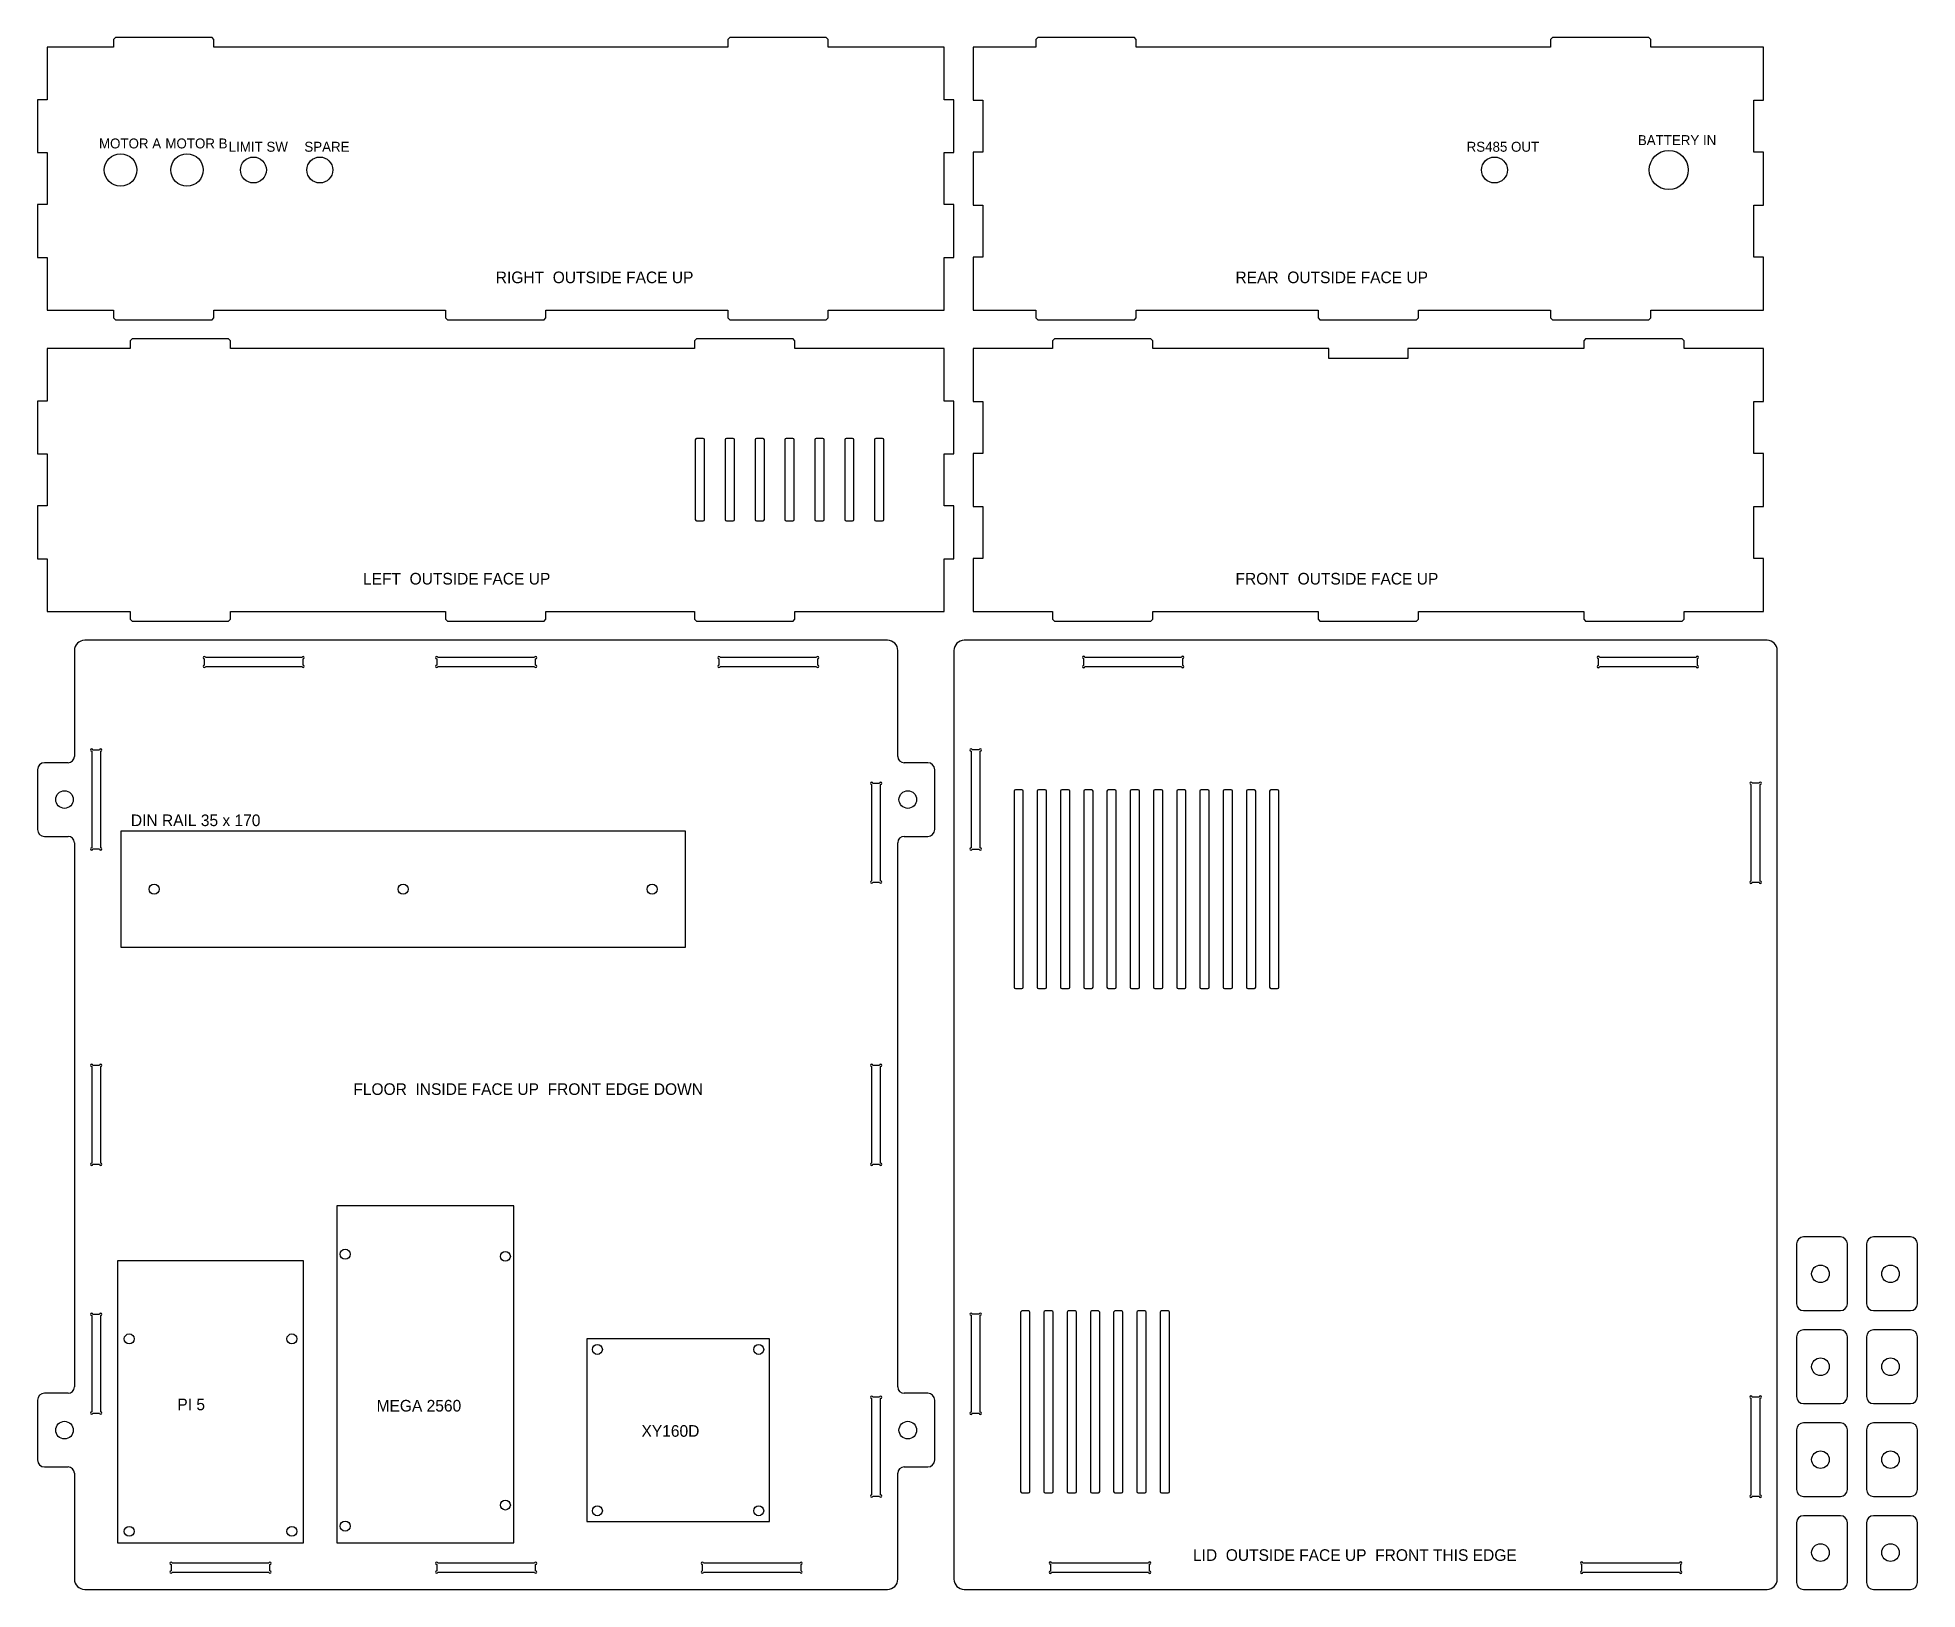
# Model space of a CAD drawing. Header units: millimetres. Extents: x 0 to 566, y 0 to 468.
import ezdxf

# ---------------------------------------------------------------- set-up
doc = ezdxf.new("R2010")
doc.units = ezdxf.units.MM
doc.layers.add('CUT', color=1, linetype='CONTINUOUS')
doc.layers.add('ENGRAVE', color=5, linetype='CONTINUOUS')

msp = doc.modelspace()

# ---------------------------------------------------------------- linework, layer by layer
at = {"layer": 'CUT'}
for p, q in [((22.8, 464.6), (2.8, 464.6)), ((2.8, 464.6), (2.8, 448.775)), ((23.3586, 467.5), (22.8, 466.9414)), ((22.8, 466.9414), (22.8, 464.6)), ((52.4414, 467.5), (23.3586, 467.5)), ((53, 466.9414), (52.4414, 467.5)), ((53, 464.6), (53, 466.9414)), ((207.8, 464.6), (53, 464.6)), ((208.3586, 467.5), (207.8, 466.9414)), ((207.8, 466.9414), (207.8, 464.6)), ((237.4414, 467.5), (208.3586, 467.5)), ((238, 466.9414), (237.4414, 467.5)), ((238, 464.6), (238, 466.9414)), ((273, 464.6), (238, 464.6)), ((273, 448.775), (273, 464.6)), ((300.6, 464.6), (281.7, 464.6)), ((281.7, 464.6), (281.7, 448.625)), ((301.1586, 467.5), (300.6, 466.9414)), ((300.6, 466.9414), (300.6, 464.6)), ((330.2414, 467.5), (301.1586, 467.5)), ((330.8, 466.9414), (330.2414, 467.5)), ((330.8, 464.6), (330.8, 466.9414)), ((455.6, 464.6), (330.8, 464.6)), ((456.1586, 467.5), (455.6, 466.9414)), ((455.6, 466.9414), (455.6, 464.6)), ((485.2414, 467.5), (456.1586, 467.5)), ((485.8, 466.9414), (485.2414, 467.5)), ((485.8, 464.6), (485.8, 466.9414)), ((519.7, 464.6), (485.8, 464.6)), ((519.7, 448.625), (519.7, 464.6)), ((2.8, 448.775), (-0.1, 448.775)), ((-0.1, 448.775), (-0.1, 432.825)), ((275.9, 448.775), (273, 448.775)), ((275.9, 432.825), (275.9, 448.775)), ((281.7, 448.625), (284.6, 448.625)), ((284.6, 448.625), (284.6, 432.975)), ((516.8, 432.975), (516.8, 448.625)), ((516.8, 448.625), (519.7, 448.625)), ((-0.1, 432.825), (2.8, 432.825)), ((2.8, 432.825), (2.8, 417.175)), ((273, 417.175), (273, 432.825)), ((273, 432.825), (275.9, 432.825)), ((284.6, 432.975), (281.7, 432.975)), ((281.7, 432.975), (281.7, 417.025)), ((519.7, 432.975), (516.8, 432.975)), ((519.7, 417.025), (519.7, 432.975)), ((2.8, 417.175), (-0.1, 417.175)), ((-0.1, 417.175), (-0.1, 401.225)), ((275.9, 417.175), (273, 417.175)), ((275.9, 401.225), (275.9, 417.175)), ((281.7, 417.025), (284.6, 417.025)), ((284.6, 417.025), (284.6, 401.375)), ((516.8, 401.375), (516.8, 417.025)), ((516.8, 417.025), (519.7, 417.025)), ((-0.1, 401.225), (2.8, 401.225)), ((2.8, 401.225), (2.8, 385.4)), ((273, 385.4), (273, 401.225)), ((273, 401.225), (275.9, 401.225)), ((284.6, 401.375), (281.7, 401.375)), ((281.7, 401.375), (281.7, 385.4)), ((519.7, 401.375), (516.8, 401.375)), ((519.7, 385.4), (519.7, 401.375)), ((2.8, 385.4), (22.8, 385.4)), ((22.8, 385.4), (22.8, 383.0586)), ((53, 383.0586), (53, 385.4)), ((53, 385.4), (122.8, 385.4)), ((122.8, 385.4), (122.8, 383.0586)), ((153, 383.0586), (153, 385.4)), ((153, 385.4), (207.8, 385.4)), ((207.8, 385.4), (207.8, 383.0586)), ((238, 383.0586), (238, 385.4)), ((238, 385.4), (273, 385.4)), ((281.7, 385.4), (300.6, 385.4)), ((300.6, 385.4), (300.6, 383.0586)), ((330.8, 383.0586), (330.8, 385.4)), ((330.8, 385.4), (385.6, 385.4)), ((385.6, 385.4), (385.6, 383.0586)), ((415.8, 383.0586), (415.8, 385.4)), ((415.8, 385.4), (455.6, 385.4)), ((455.6, 385.4), (455.6, 383.0586)), ((485.8, 383.0586), (485.8, 385.4)), ((485.8, 385.4), (519.7, 385.4)), ((22.8, 383.0586), (23.3586, 382.5)), ((23.3586, 382.5), (52.4414, 382.5)), ((52.4414, 382.5), (53, 383.0586)), ((122.8, 383.0586), (123.3586, 382.5)), ((123.3586, 382.5), (152.4414, 382.5)), ((152.4414, 382.5), (153, 383.0586)), ((207.8, 383.0586), (208.3586, 382.5)), ((208.3586, 382.5), (237.4414, 382.5)), ((237.4414, 382.5), (238, 383.0586)), ((300.6, 383.0586), (301.1586, 382.5)), ((301.1586, 382.5), (330.2414, 382.5)), ((330.2414, 382.5), (330.8, 383.0586)), ((385.6, 383.0586), (386.1586, 382.5)), ((386.1586, 382.5), (415.2414, 382.5)), ((415.2414, 382.5), (415.8, 383.0586)), ((455.6, 383.0586), (456.1586, 382.5)), ((456.1586, 382.5), (485.2414, 382.5)), ((485.2414, 382.5), (485.8, 383.0586)), ((27.8, 373.8), (2.8, 373.8)), ((2.8, 373.8), (2.8, 357.975)), ((28.3586, 376.7), (27.8, 376.1414)), ((27.8, 376.1414), (27.8, 373.8)), ((57.4414, 376.7), (28.3586, 376.7)), ((58, 376.1414), (57.4414, 376.7)), ((58, 373.8), (58, 376.1414)), ((197.8, 373.8), (58, 373.8)), ((198.3586, 376.7), (197.8, 376.1414)), ((197.8, 376.1414), (197.8, 373.8)), ((227.4414, 376.7), (198.3586, 376.7)), ((228, 376.1414), (227.4414, 376.7)), ((228, 373.8), (228, 376.1414)), ((273, 373.8), (228, 373.8)), ((273, 357.975), (273, 373.8)), ((305.6, 373.8), (281.7, 373.8)), ((281.7, 373.8), (281.7, 357.825)), ((306.1586, 376.7), (305.6, 376.1414)), ((305.6, 376.1414), (305.6, 373.8)), ((335.2414, 376.7), (306.1586, 376.7)), ((335.8, 376.1414), (335.2414, 376.7)), ((335.8, 373.8), (335.8, 376.1414)), ((388.8, 373.8), (335.8, 373.8)), ((388.8, 370.8), (388.8, 373.8)), ((465.6, 373.8), (412.6, 373.8)), ((412.6, 373.8), (412.6, 370.8)), ((466.1586, 376.7), (465.6, 376.1414)), ((465.6, 376.1414), (465.6, 373.8)), ((495.2414, 376.7), (466.1586, 376.7)), ((495.8, 376.1414), (495.2414, 376.7)), ((495.8, 373.8), (495.8, 376.1414)), ((519.7, 373.8), (495.8, 373.8)), ((519.7, 357.825), (519.7, 373.8)), ((412.6, 370.8), (388.8, 370.8)), ((2.8, 357.975), (-0.1, 357.975)), ((-0.1, 357.975), (-0.1, 342.025)), ((275.9, 357.975), (273, 357.975)), ((275.9, 342.025), (275.9, 357.975)), ((281.7, 357.825), (284.6, 357.825)), ((284.6, 357.825), (284.6, 342.175)), ((516.8, 342.175), (516.8, 357.825)), ((516.8, 357.825), (519.7, 357.825)), ((198, 346.3), (198, 322.3)), ((200.4, 346.7), (198.4, 346.7)), ((200.8, 322.3), (200.8, 346.3)), ((207, 346.3), (207, 322.3)), ((209.4, 346.7), (207.4, 346.7)), ((209.8, 322.3), (209.8, 346.3)), ((216, 346.3), (216, 322.3)), ((218.4, 346.7), (216.4, 346.7)), ((218.8, 322.3), (218.8, 346.3)), ((225, 346.3), (225, 322.3)), ((227.4, 346.7), (225.4, 346.7)), ((227.8, 322.3), (227.8, 346.3)), ((234, 346.3), (234, 322.3)), ((236.4, 346.7), (234.4, 346.7)), ((236.8, 322.3), (236.8, 346.3)), ((243, 346.3), (243, 322.3)), ((245.4, 346.7), (243.4, 346.7)), ((245.8, 322.3), (245.8, 346.3)), ((252, 346.3), (252, 322.3)), ((254.4, 346.7), (252.4, 346.7)), ((254.8, 322.3), (254.8, 346.3)), ((-0.1, 342.025), (2.8, 342.025)), ((2.8, 342.025), (2.8, 326.375)), ((273, 326.375), (273, 342.025)), ((273, 342.025), (275.9, 342.025)), ((284.6, 342.175), (281.7, 342.175)), ((281.7, 342.175), (281.7, 326.225)), ((519.7, 342.175), (516.8, 342.175)), ((519.7, 326.225), (519.7, 342.175)), ((2.8, 326.375), (-0.1, 326.375)), ((-0.1, 326.375), (-0.1, 310.425)), ((275.9, 326.375), (273, 326.375)), ((275.9, 310.425), (275.9, 326.375)), ((281.7, 326.225), (284.6, 326.225)), ((284.6, 326.225), (284.6, 310.575)), ((516.8, 310.575), (516.8, 326.225)), ((516.8, 326.225), (519.7, 326.225)), ((198.4, 321.9), (200.4, 321.9)), ((207.4, 321.9), (209.4, 321.9)), ((216.4, 321.9), (218.4, 321.9)), ((225.4, 321.9), (227.4, 321.9)), ((234.4, 321.9), (236.4, 321.9)), ((243.4, 321.9), (245.4, 321.9)), ((252.4, 321.9), (254.4, 321.9)), ((-0.1, 310.425), (2.8, 310.425)), ((2.8, 310.425), (2.8, 294.6)), ((273, 294.6), (273, 310.425)), ((273, 310.425), (275.9, 310.425)), ((284.6, 310.575), (281.7, 310.575)), ((281.7, 310.575), (281.7, 294.6)), ((519.7, 310.575), (516.8, 310.575)), ((519.7, 294.6), (519.7, 310.575)), ((2.8, 294.6), (27.8, 294.6)), ((27.8, 294.6), (27.8, 292.2586)), ((58, 292.2586), (58, 294.6)), ((58, 294.6), (122.8, 294.6)), ((122.8, 294.6), (122.8, 292.2586)), ((153, 292.2586), (153, 294.6)), ((153, 294.6), (197.8, 294.6)), ((197.8, 294.6), (197.8, 292.2586)), ((228, 292.2586), (228, 294.6)), ((228, 294.6), (273, 294.6)), ((281.7, 294.6), (305.6, 294.6)), ((305.6, 294.6), (305.6, 292.2586)), ((335.8, 292.2586), (335.8, 294.6)), ((335.8, 294.6), (385.6, 294.6)), ((385.6, 294.6), (385.6, 292.2586)), ((415.8, 292.2586), (415.8, 294.6)), ((415.8, 294.6), (465.6, 294.6)), ((465.6, 294.6), (465.6, 292.2586)), ((495.8, 292.2586), (495.8, 294.6)), ((495.8, 294.6), (519.7, 294.6)), ((27.8, 292.2586), (28.3586, 291.7)), ((28.3586, 291.7), (57.4414, 291.7)), ((57.4414, 291.7), (58, 292.2586)), ((122.8, 292.2586), (123.3586, 291.7)), ((123.3586, 291.7), (152.4414, 291.7)), ((152.4414, 291.7), (153, 292.2586)), ((197.8, 292.2586), (198.3586, 291.7)), ((198.3586, 291.7), (227.4414, 291.7)), ((227.4414, 291.7), (228, 292.2586)), ((305.6, 292.2586), (306.1586, 291.7)), ((306.1586, 291.7), (335.2414, 291.7)), ((335.2414, 291.7), (335.8, 292.2586)), ((385.6, 292.2586), (386.1586, 291.7)), ((386.1586, 291.7), (415.2414, 291.7)), ((415.2414, 291.7), (415.8, 292.2586)), ((465.6, 292.2586), (466.1586, 291.7)), ((466.1586, 291.7), (495.2414, 291.7)), ((495.2414, 291.7), (495.8, 292.2586)), ((255.9, 285.9), (14.1, 285.9)), ((520.8, 285.9), (279, 285.9)), ((11, 282.8), (11, 250.9)), ((50.1125, 280.35), (50.1125, 278.35)), ((79.5375, 280.7), (50.4625, 280.7)), ((50.4625, 278), (79.5375, 278)), ((79.8875, 278.35), (79.8875, 280.35)), ((120.1125, 280.35), (120.1125, 278.35)), ((149.5375, 280.7), (120.4625, 280.7)), ((120.4625, 278), (149.5375, 278)), ((149.8875, 278.35), (149.8875, 280.35)), ((205.1125, 280.35), (205.1125, 278.35)), ((234.5375, 280.7), (205.4625, 280.7)), ((205.4625, 278), (234.5375, 278)), ((234.8875, 278.35), (234.8875, 280.35)), ((259, 250.9), (259, 282.8)), ((275.9, 282.8), (275.9, 3)), ((314.9625, 280.4), (314.9625, 278.3)), ((344.4875, 280.75), (315.3125, 280.75)), ((315.3125, 277.95), (344.4875, 277.95)), ((344.8375, 278.3), (344.8375, 280.4)), ((469.9625, 280.4), (469.9625, 278.3)), ((499.4875, 280.75), (470.3125, 280.75)), ((470.3125, 277.95), (499.4875, 277.95)), ((499.8375, 278.3), (499.8375, 280.4)), ((523.9, 3), (523.9, 282.8)), ((16.2, 252.4375), (16.2, 223.3625)), ((18.55, 252.7875), (16.55, 252.7875)), ((18.9, 223.3625), (18.9, 252.4375)), ((281.05, 252.4875), (281.05, 223.3125)), ((283.5, 252.8375), (281.4, 252.8375)), ((283.85, 223.3125), (283.85, 252.4875)), ((-0.1, 246.9), (-0.1, 228.9)), ((9.1, 249), (2, 249)), ((268, 249), (260.9, 249)), ((270.1, 228.9), (270.1, 246.9)), ((251.1, 242.4375), (251.1, 213.3625)), ((253.45, 242.7875), (251.45, 242.7875)), ((253.8, 213.3625), (253.8, 242.4375)), ((294, 240.4), (294, 181.4)), ((296.4, 240.8), (294.4, 240.8)), ((296.8, 181.4), (296.8, 240.4)), ((301, 240.4), (301, 181.4)), ((303.4, 240.8), (301.4, 240.8)), ((303.8, 181.4), (303.8, 240.4)), ((308, 240.4), (308, 181.4)), ((310.4, 240.8), (308.4, 240.8)), ((310.8, 181.4), (310.8, 240.4)), ((315, 240.4), (315, 181.4)), ((317.4, 240.8), (315.4, 240.8)), ((317.8, 181.4), (317.8, 240.4)), ((322, 240.4), (322, 181.4)), ((324.4, 240.8), (322.4, 240.8)), ((324.8, 181.4), (324.8, 240.4)), ((329, 240.4), (329, 181.4)), ((331.4, 240.8), (329.4, 240.8)), ((331.8, 181.4), (331.8, 240.4)), ((336, 240.4), (336, 181.4)), ((338.4, 240.8), (336.4, 240.8)), ((338.8, 181.4), (338.8, 240.4)), ((343, 240.4), (343, 181.4)), ((345.4, 240.8), (343.4, 240.8)), ((345.8, 181.4), (345.8, 240.4)), ((350, 240.4), (350, 181.4)), ((352.4, 240.8), (350.4, 240.8)), ((352.8, 181.4), (352.8, 240.4)), ((357, 240.4), (357, 181.4)), ((359.4, 240.8), (357.4, 240.8)), ((359.8, 181.4), (359.8, 240.4)), ((364, 240.4), (364, 181.4)), ((366.4, 240.8), (364.4, 240.8)), ((366.8, 181.4), (366.8, 240.4)), ((371, 240.4), (371, 181.4)), ((373.4, 240.8), (371.4, 240.8)), ((373.8, 181.4), (373.8, 240.4)), ((515.95, 242.4875), (515.95, 213.3125)), ((518.4, 242.8375), (516.3, 242.8375)), ((518.75, 213.3125), (518.75, 242.4875)), ((2, 226.8), (9.1, 226.8)), ((260.9, 226.8), (268, 226.8)), ((11, 224.9), (11, 60.9)), ((16.55, 223.0125), (18.55, 223.0125)), ((259, 60.9), (259, 224.9)), ((281.4, 222.9625), (283.5, 222.9625)), ((251.45, 213.0125), (253.45, 213.0125)), ((516.3, 212.9625), (518.4, 212.9625)), ((294.4, 181), (296.4, 181)), ((301.4, 181), (303.4, 181)), ((308.4, 181), (310.4, 181)), ((315.4, 181), (317.4, 181)), ((322.4, 181), (324.4, 181)), ((329.4, 181), (331.4, 181)), ((336.4, 181), (338.4, 181)), ((343.4, 181), (345.4, 181)), ((350.4, 181), (352.4, 181)), ((357.4, 181), (359.4, 181)), ((364.4, 181), (366.4, 181)), ((371.4, 181), (373.4, 181)), ((16.2, 157.4375), (16.2, 128.3625)), ((18.55, 157.7875), (16.55, 157.7875)), ((18.9, 128.3625), (18.9, 157.4375)), ((251.1, 157.4375), (251.1, 128.3625)), ((253.45, 157.7875), (251.45, 157.7875)), ((253.8, 128.3625), (253.8, 157.4375)), ((16.55, 128.0125), (18.55, 128.0125)), ((251.45, 128.0125), (253.45, 128.0125)), ((529.7, 104), (529.7, 86)), ((542.9, 106.1), (531.8, 106.1)), ((545, 86), (545, 104)), ((550.8, 104), (550.8, 86)), ((564, 106.1), (552.9, 106.1)), ((566.1, 86), (566.1, 104)), ((16.2, 82.4375), (16.2, 53.3625)), ((18.55, 82.7875), (16.55, 82.7875)), ((18.9, 53.3625), (18.9, 82.4375)), ((281.05, 82.4875), (281.05, 53.3125)), ((283.5, 82.8375), (281.4, 82.8375)), ((283.85, 53.3125), (283.85, 82.4875)), ((296, 83.4), (296, 29.4)), ((298.4, 83.8), (296.4, 83.8)), ((298.8, 29.4), (298.8, 83.4)), ((303, 83.4), (303, 29.4)), ((305.4, 83.8), (303.4, 83.8)), ((305.8, 29.4), (305.8, 83.4)), ((310, 83.4), (310, 29.4)), ((312.4, 83.8), (310.4, 83.8)), ((312.8, 29.4), (312.8, 83.4)), ((317, 83.4), (317, 29.4)), ((319.4, 83.8), (317.4, 83.8)), ((319.8, 29.4), (319.8, 83.4)), ((324, 83.4), (324, 29.4)), ((326.4, 83.8), (324.4, 83.8)), ((326.8, 29.4), (326.8, 83.4)), ((331, 83.4), (331, 29.4)), ((333.4, 83.8), (331.4, 83.8)), ((333.8, 29.4), (333.8, 83.4)), ((338, 83.4), (338, 29.4)), ((340.4, 83.8), (338.4, 83.8)), ((340.8, 29.4), (340.8, 83.4)), ((531.8, 83.9), (542.9, 83.9)), ((552.9, 83.9), (564, 83.9)), ((529.7, 76), (529.7, 58)), ((542.9, 78.1), (531.8, 78.1)), ((545, 58), (545, 76)), ((550.8, 76), (550.8, 58)), ((564, 78.1), (552.9, 78.1)), ((566.1, 58), (566.1, 76)), ((-0.1, 56.9), (-0.1, 38.9)), ((9.1, 59), (2, 59)), ((251.1, 57.4375), (251.1, 28.3625)), ((253.45, 57.7875), (251.45, 57.7875)), ((253.8, 28.3625), (253.8, 57.4375)), ((268, 59), (260.9, 59)), ((270.1, 38.9), (270.1, 56.9)), ((515.95, 57.4875), (515.95, 28.3125)), ((518.4, 57.8375), (516.3, 57.8375)), ((518.75, 28.3125), (518.75, 57.4875)), ((16.55, 53.0125), (18.55, 53.0125)), ((281.4, 52.9625), (283.5, 52.9625)), ((531.8, 55.9), (542.9, 55.9)), ((552.9, 55.9), (564, 55.9)), ((529.7, 48), (529.7, 30)), ((542.9, 50.1), (531.8, 50.1)), ((545, 30), (545, 48)), ((550.8, 48), (550.8, 30)), ((564, 50.1), (552.9, 50.1)), ((566.1, 30), (566.1, 48)), ((2, 36.8), (9.1, 36.8)), ((11, 34.9), (11, 3)), ((259, 3), (259, 34.9)), ((260.9, 36.8), (268, 36.8)), ((296.4, 29), (298.4, 29)), ((303.4, 29), (305.4, 29)), ((310.4, 29), (312.4, 29)), ((317.4, 29), (319.4, 29)), ((324.4, 29), (326.4, 29)), ((331.4, 29), (333.4, 29)), ((338.4, 29), (340.4, 29)), ((251.45, 28.0125), (253.45, 28.0125)), ((516.3, 27.9625), (518.4, 27.9625)), ((531.8, 27.9), (542.9, 27.9)), ((552.9, 27.9), (564, 27.9)), ((529.7, 20), (529.7, 2)), ((542.9, 22.1), (531.8, 22.1)), ((545, 2), (545, 20)), ((550.8, 20), (550.8, 2)), ((564, 22.1), (552.9, 22.1)), ((566.1, 2), (566.1, 20)), ((40.1125, 7.45), (40.1125, 5.45)), ((69.5375, 7.8), (40.4625, 7.8)), ((69.8875, 5.45), (69.8875, 7.45)), ((120.1125, 7.45), (120.1125, 5.45)), ((149.5375, 7.8), (120.4625, 7.8)), ((149.8875, 5.45), (149.8875, 7.45)), ((200.1125, 7.45), (200.1125, 5.45)), ((229.5375, 7.8), (200.4625, 7.8)), ((229.8875, 5.45), (229.8875, 7.45)), ((304.9625, 7.5), (304.9625, 5.4)), ((334.4875, 7.85), (305.3125, 7.85)), ((334.8375, 5.4), (334.8375, 7.5)), ((464.9625, 7.5), (464.9625, 5.4)), ((494.4875, 7.85), (465.3125, 7.85)), ((494.8375, 5.4), (494.8375, 7.5)), ((40.4625, 5.1), (69.5375, 5.1)), ((120.4625, 5.1), (149.5375, 5.1)), ((200.4625, 5.1), (229.5375, 5.1)), ((305.3125, 5.05), (334.4875, 5.05)), ((465.3125, 5.05), (494.4875, 5.05)), ((14.1, -0.1), (255.9, -0.1)), ((279, -0.1), (520.8, -0.1)), ((531.8, -0.1), (542.9, -0.1)), ((552.9, -0.1), (564, -0.1))]:
    msp.add_line(p, q, dxfattribs=at)
for centre, radius in [((24.9, 427.6), 4.9), ((44.9, 427.6), 4.9), ((64.9, 427.6), 3.9), ((84.9, 427.6), 3.9), ((438.7, 427.6), 3.9), ((491.2, 427.6), 5.9), ((8, 237.9), 2.65), ((262, 237.9), 2.65), ((35, 210.9), 1.5), ((110, 210.9), 1.5), ((185, 210.9), 1.5), ((92.54, 100.9), 1.5), ((140.8, 100.26), 1.5), ((536.9, 95), 2.65), ((558, 95), 2.65), ((27.5, 75.4), 1.5), ((76.5, 75.4), 1.5), ((168.5, 72.2), 1.5), ((217.1, 72.2), 1.5), ((536.9, 67), 2.65), ((558, 67), 2.65), ((8, 47.9), 2.65), ((262, 47.9), 2.65), ((536.9, 39), 2.65), ((558, 39), 2.65), ((140.8, 25.33), 1.5), ((168.5, 23.6), 1.5), ((217.1, 23.6), 1.5), ((27.5, 17.4), 1.5), ((76.5, 17.4), 1.5), ((92.54, 18.98), 1.5), ((536.9, 11), 2.65), ((558, 11), 2.65)]:
    msp.add_circle(centre, radius, dxfattribs=at)
for centre, radius, start, end in [((198.4, 346.3), 0.4, 90, 180), ((200.4, 346.3), 0.4, 0, 90), ((207.4, 346.3), 0.4, 90, 180), ((209.4, 346.3), 0.4, 0, 90), ((216.4, 346.3), 0.4, 90, 180), ((218.4, 346.3), 0.4, 0, 90), ((225.4, 346.3), 0.4, 90, 180), ((227.4, 346.3), 0.4, 0, 90), ((234.4, 346.3), 0.4, 90, 180), ((236.4, 346.3), 0.4, 0, 90), ((243.4, 346.3), 0.4, 90, 180), ((245.4, 346.3), 0.4, 0, 90), ((252.4, 346.3), 0.4, 90, 180), ((254.4, 346.3), 0.4, 0, 90), ((198.4, 322.3), 0.4, 180, 270), ((200.4, 322.3), 0.4, 270, 0), ((207.4, 322.3), 0.4, 180, 270), ((209.4, 322.3), 0.4, 270, 0), ((216.4, 322.3), 0.4, 180, 270), ((218.4, 322.3), 0.4, 270, 0), ((225.4, 322.3), 0.4, 180, 270), ((227.4, 322.3), 0.4, 270, 0), ((234.4, 322.3), 0.4, 180, 270), ((236.4, 322.3), 0.4, 270, 0), ((243.4, 322.3), 0.4, 180, 270), ((245.4, 322.3), 0.4, 270, 0), ((252.4, 322.3), 0.4, 180, 270), ((254.4, 322.3), 0.4, 270, 0), ((14.1, 282.8), 3.1, 90, 180), ((255.9, 282.8), 3.1, 0, 90), ((279, 282.8), 3.1, 90, 180), ((520.8, 282.8), 3.1, 0, 90), ((50.1125, 280.7), 0.35, 0, 270), ((50.1125, 278), 0.35, 90, 0), ((79.8875, 280.7), 0.35, 270, 180), ((79.8875, 278), 0.35, 180, 90), ((120.1125, 280.7), 0.35, 0, 270), ((120.1125, 278), 0.35, 90, 0), ((149.8875, 280.7), 0.35, 270, 180), ((149.8875, 278), 0.35, 180, 90), ((205.1125, 280.7), 0.35, 0, 270), ((205.1125, 278), 0.35, 90, 0), ((234.8875, 280.7), 0.35, 270, 180), ((234.8875, 278), 0.35, 180, 90), ((314.9625, 280.75), 0.35, 0, 270), ((314.9625, 277.95), 0.35, 90, 0), ((344.8375, 280.75), 0.35, 270, 180), ((344.8375, 277.95), 0.35, 180, 90), ((469.9625, 280.75), 0.35, 0, 270), ((469.9625, 277.95), 0.35, 90, 0), ((499.8375, 280.75), 0.35, 270, 180), ((499.8375, 277.95), 0.35, 180, 90), ((9.1, 250.9), 1.9, 270, 0), ((16.2, 252.7875), 0.35, 0, 270), ((18.9, 252.7875), 0.35, 270, 180), ((260.9, 250.9), 1.9, 180, 270), ((281.05, 252.8375), 0.35, 0, 270), ((283.85, 252.8375), 0.35, 270, 180), ((2, 246.9), 2.1, 90, 180), ((268, 246.9), 2.1, 0, 90), ((251.1, 242.7875), 0.35, 0, 270), ((253.8, 242.7875), 0.35, 270, 180), ((294.4, 240.4), 0.4, 90, 180), ((296.4, 240.4), 0.4, 0, 90), ((301.4, 240.4), 0.4, 90, 180), ((303.4, 240.4), 0.4, 0, 90), ((308.4, 240.4), 0.4, 90, 180), ((310.4, 240.4), 0.4, 0, 90), ((315.4, 240.4), 0.4, 90, 180), ((317.4, 240.4), 0.4, 0, 90), ((322.4, 240.4), 0.4, 90, 180), ((324.4, 240.4), 0.4, 0, 90), ((329.4, 240.4), 0.4, 90, 180), ((331.4, 240.4), 0.4, 0, 90), ((336.4, 240.4), 0.4, 90, 180), ((338.4, 240.4), 0.4, 0, 90), ((343.4, 240.4), 0.4, 90, 180), ((345.4, 240.4), 0.4, 0, 90), ((350.4, 240.4), 0.4, 90, 180), ((352.4, 240.4), 0.4, 0, 90), ((357.4, 240.4), 0.4, 90, 180), ((359.4, 240.4), 0.4, 0, 90), ((364.4, 240.4), 0.4, 90, 180), ((366.4, 240.4), 0.4, 0, 90), ((371.4, 240.4), 0.4, 90, 180), ((373.4, 240.4), 0.4, 0, 90), ((515.95, 242.8375), 0.35, 0, 270), ((518.75, 242.8375), 0.35, 270, 180), ((2, 228.9), 2.1, 180, 270), ((9.1, 224.9), 1.9, 0, 90), ((260.9, 224.9), 1.9, 90, 180), ((268, 228.9), 2.1, 270, 0), ((16.2, 223.0125), 0.35, 90, 0), ((18.9, 223.0125), 0.35, 180, 90), ((281.05, 222.9625), 0.35, 90, 0), ((283.85, 222.9625), 0.35, 180, 90), ((251.1, 213.0125), 0.35, 90, 0), ((253.8, 213.0125), 0.35, 180, 90), ((515.95, 212.9625), 0.35, 90, 0), ((518.75, 212.9625), 0.35, 180, 90), ((294.4, 181.4), 0.4, 180, 270), ((296.4, 181.4), 0.4, 270, 0), ((301.4, 181.4), 0.4, 180, 270), ((303.4, 181.4), 0.4, 270, 0), ((308.4, 181.4), 0.4, 180, 270), ((310.4, 181.4), 0.4, 270, 0), ((315.4, 181.4), 0.4, 180, 270), ((317.4, 181.4), 0.4, 270, 0), ((322.4, 181.4), 0.4, 180, 270), ((324.4, 181.4), 0.4, 270, 0), ((329.4, 181.4), 0.4, 180, 270), ((331.4, 181.4), 0.4, 270, 0), ((336.4, 181.4), 0.4, 180, 270), ((338.4, 181.4), 0.4, 270, 0), ((343.4, 181.4), 0.4, 180, 270), ((345.4, 181.4), 0.4, 270, 0), ((350.4, 181.4), 0.4, 180, 270), ((352.4, 181.4), 0.4, 270, 0), ((357.4, 181.4), 0.4, 180, 270), ((359.4, 181.4), 0.4, 270, 0), ((364.4, 181.4), 0.4, 180, 270), ((366.4, 181.4), 0.4, 270, 0), ((371.4, 181.4), 0.4, 180, 270), ((373.4, 181.4), 0.4, 270, 0), ((16.2, 157.7875), 0.35, 0, 270), ((18.9, 157.7875), 0.35, 270, 180), ((251.1, 157.7875), 0.35, 0, 270), ((253.8, 157.7875), 0.35, 270, 180), ((16.2, 128.0125), 0.35, 90, 0), ((18.9, 128.0125), 0.35, 180, 90), ((251.1, 128.0125), 0.35, 90, 0), ((253.8, 128.0125), 0.35, 180, 90), ((531.8, 104), 2.1, 90, 180), ((542.9, 104), 2.1, 0, 90), ((552.9, 104), 2.1, 90, 180), ((564, 104), 2.1, 0, 90), ((531.8, 86), 2.1, 180, 270), ((542.9, 86), 2.1, 270, 360), ((552.9, 86), 2.1, 180, 270), ((564, 86), 2.1, 270, 360), ((16.2, 82.7875), 0.35, 0, 270), ((18.9, 82.7875), 0.35, 270, 180), ((281.05, 82.8375), 0.35, 0, 270), ((283.85, 82.8375), 0.35, 270, 180), ((296.4, 83.4), 0.4, 90, 180), ((298.4, 83.4), 0.4, 0, 90), ((303.4, 83.4), 0.4, 90, 180), ((305.4, 83.4), 0.4, 0, 90), ((310.4, 83.4), 0.4, 90, 180), ((312.4, 83.4), 0.4, 0, 90), ((317.4, 83.4), 0.4, 90, 180), ((319.4, 83.4), 0.4, 0, 90), ((324.4, 83.4), 0.4, 90, 180), ((326.4, 83.4), 0.4, 0, 90), ((331.4, 83.4), 0.4, 90, 180), ((333.4, 83.4), 0.4, 0, 90), ((338.4, 83.4), 0.4, 90, 180), ((340.4, 83.4), 0.4, 0, 90), ((531.8, 76), 2.1, 90, 180), ((542.9, 76), 2.1, 0, 90), ((552.9, 76), 2.1, 90, 180), ((564, 76), 2.1, 0, 90), ((2, 56.9), 2.1, 90, 180), ((9.1, 60.9), 1.9, 270, 0), ((251.1, 57.7875), 0.35, 0, 270), ((253.8, 57.7875), 0.35, 270, 180), ((260.9, 60.9), 1.9, 180, 270), ((268, 56.9), 2.1, 0, 90), ((515.95, 57.8375), 0.35, 0, 270), ((518.75, 57.8375), 0.35, 270, 180), ((531.8, 58), 2.1, 180, 270), ((542.9, 58), 2.1, 270, 360), ((552.9, 58), 2.1, 180, 270), ((564, 58), 2.1, 270, 360), ((16.2, 53.0125), 0.35, 90, 0), ((18.9, 53.0125), 0.35, 180, 90), ((281.05, 52.9625), 0.35, 90, 0), ((283.85, 52.9625), 0.35, 180, 90), ((531.8, 48), 2.1, 90, 180), ((542.9, 48), 2.1, 0, 90), ((552.9, 48), 2.1, 90, 180), ((564, 48), 2.1, 0, 90), ((2, 38.9), 2.1, 180, 270), ((9.1, 34.9), 1.9, 0, 90), ((260.9, 34.9), 1.9, 90, 180), ((268, 38.9), 2.1, 270, 0), ((251.1, 28.0125), 0.35, 90, 0), ((253.8, 28.0125), 0.35, 180, 90), ((296.4, 29.4), 0.4, 180, 270), ((298.4, 29.4), 0.4, 270, 0), ((303.4, 29.4), 0.4, 180, 270), ((305.4, 29.4), 0.4, 270, 0), ((310.4, 29.4), 0.4, 180, 270), ((312.4, 29.4), 0.4, 270, 0), ((317.4, 29.4), 0.4, 180, 270), ((319.4, 29.4), 0.4, 270, 0), ((324.4, 29.4), 0.4, 180, 270), ((326.4, 29.4), 0.4, 270, 0), ((331.4, 29.4), 0.4, 180, 270), ((333.4, 29.4), 0.4, 270, 0), ((338.4, 29.4), 0.4, 180, 270), ((340.4, 29.4), 0.4, 270, 0), ((515.95, 27.9625), 0.35, 90, 0), ((518.75, 27.9625), 0.35, 180, 90), ((531.8, 30), 2.1, 180, 270), ((542.9, 30), 2.1, 270, 360), ((552.9, 30), 2.1, 180, 270), ((564, 30), 2.1, 270, 360), ((531.8, 20), 2.1, 90, 180), ((542.9, 20), 2.1, 0, 90), ((552.9, 20), 2.1, 90, 180), ((564, 20), 2.1, 0, 90), ((40.1125, 7.8), 0.35, 0, 270), ((69.8875, 7.8), 0.35, 270, 180), ((120.1125, 7.8), 0.35, 0, 270), ((149.8875, 7.8), 0.35, 270, 180), ((200.1125, 7.8), 0.35, 0, 270), ((229.8875, 7.8), 0.35, 270, 180), ((304.9625, 7.85), 0.35, 0, 270), ((334.8375, 7.85), 0.35, 270, 180), ((464.9625, 7.85), 0.35, 0, 270), ((494.8375, 7.85), 0.35, 270, 180), ((14.1, 3), 3.1, 180, 270), ((40.1125, 5.1), 0.35, 90, 0), ((69.8875, 5.1), 0.35, 180, 90), ((120.1125, 5.1), 0.35, 90, 0), ((149.8875, 5.1), 0.35, 180, 90), ((200.1125, 5.1), 0.35, 90, 0), ((229.8875, 5.1), 0.35, 180, 90), ((255.9, 3), 3.1, 270, 0), ((279, 3), 3.1, 180, 270), ((304.9625, 5.05), 0.35, 90, 0), ((334.8375, 5.05), 0.35, 180, 90), ((464.9625, 5.05), 0.35, 90, 0), ((494.8375, 5.05), 0.35, 180, 90), ((520.8, 3), 3.1, 270, 0), ((531.8, 2), 2.1, 180, 270), ((542.9, 2), 2.1, 270, 360), ((552.9, 2), 2.1, 180, 270), ((564, 2), 2.1, 270, 360)]:
    msp.add_arc(centre, radius, start, end, dxfattribs=at)
at = {"layer": 'ENGRAVE'}
for p, q in [((195, 228.4), (25, 228.4)), ((25, 228.4), (25, 193.4)), ((195, 193.4), (195, 228.4)), ((25, 193.4), (195, 193.4)), ((143.3, 115.5), (90, 115.5)), ((90, 115.5), (90, 13.9)), ((143.3, 13.9), (143.3, 115.5)), ((80, 98.9), (24, 98.9)), ((24, 98.9), (24, 13.9)), ((80, 13.9), (80, 98.9)), ((220.3, 75.4), (165.3, 75.4)), ((165.3, 75.4), (165.3, 20.4)), ((220.3, 20.4), (220.3, 75.4)), ((165.3, 20.4), (220.3, 20.4)), ((24, 13.9), (80, 13.9)), ((90, 13.9), (143.3, 13.9))]:
    msp.add_line(p, q, dxfattribs=at)

# ---------------------------------------------------------------- texts
for s, height, p in [('MOTOR A', 3, (18.39, 434.1)), ('MOTOR B', 3, (38.39, 434.1)), ('LIMIT SW', 3, (57.46, 433.1)), ('SPARE', 3, (80.25, 433.1)), ('RS485 OUT', 3, (430.33, 433.1)), ('BATTERY IN', 3, (481.9, 435.1)), ('RIGHT  OUTSIDE FACE UP', 3.5, (137.9, 393.5)), ('REAR  OUTSIDE FACE UP', 3.5, (360.7, 393.5)), ('LEFT  OUTSIDE FACE UP', 3.5, (97.9, 302.7)), ('FRONT  OUTSIDE FACE UP', 3.5, (360.7, 302.7)), ('DIN RAIL 35 x 170', 3.5, (28, 229.9)), ('FLOOR  INSIDE FACE UP  FRONT EDGE DOWN', 3.5, (95, 148.9)), ('PI 5', 3.5, (42, 53.9)), ('MEGA 2560', 3.5, (102, 53.5)), ('XY160D', 3.5, (181.8, 45.9)), ('LID  OUTSIDE FACE UP  FRONT THIS EDGE', 3.5, (347.9, 8.5))]:
    msp.add_text(s, height=height, dxfattribs=at).set_placement(p)

doc.saveas('drawing.dxf')
